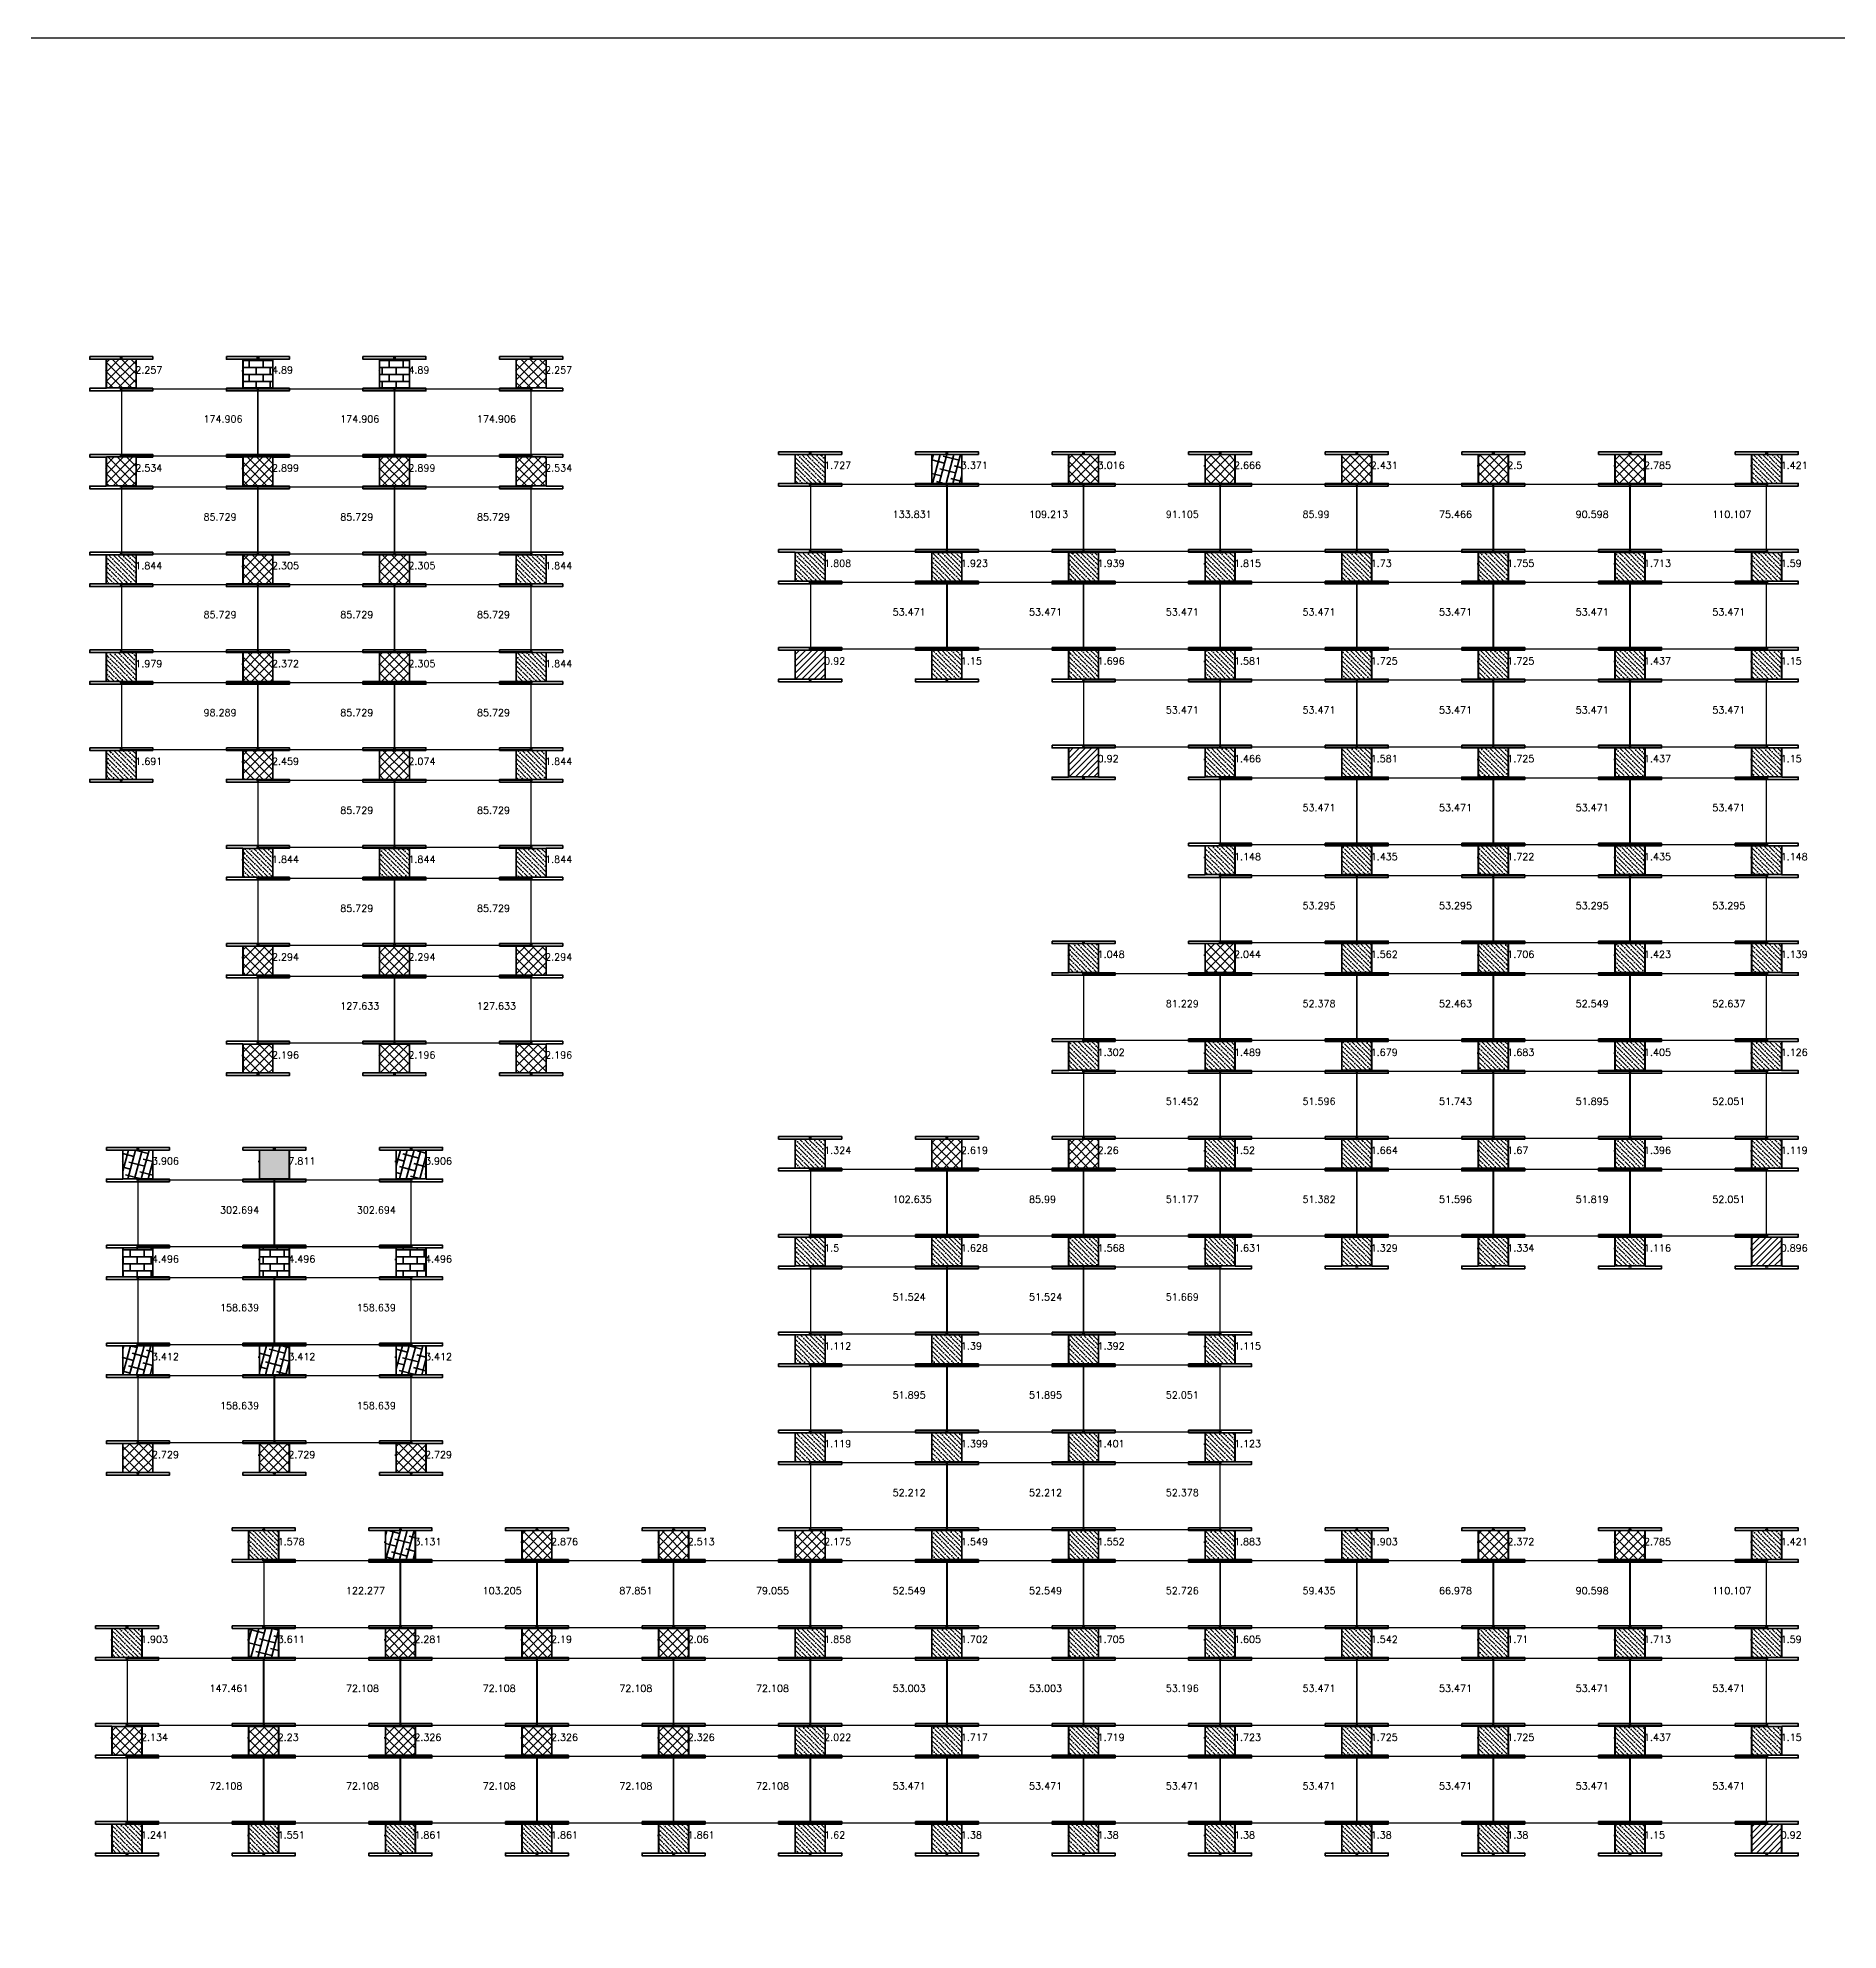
# Model space of a CAD drawing. Header units: inches. Extents: x 3750 to 10146, y -443 to 5941.
# Drawn here: x 5068 to 6097, y 4860 to 5941 of the extents above; entities that cross this region are included whole.
import ezdxf

# ---------------------------------------------------------------- set-up
doc = ezdxf.new("R2010")
doc.units = ezdxf.units.IN
doc.header["$LTSCALE"] = 50
doc.header["$MEASUREMENT"] = 0
for name, color, linetype, lineweight in [('E-PANELS', 140, 'Continuous', 30), ('E2-ECOFEET', 254, 'Continuous', 35), ('E3-ECOFEET', 254, 'Continuous', 35), ('HATCH 1', 5, 'Continuous', 35), ('HATCH 2', 140, 'Continuous', 35), ('HATCH 3', 30, 'Continuous', 35), ('HATCH 4', 200, 'Continuous', 35), ('HATCH 5', 2, 'Continuous', 35), ('HATCH 7', 20, 'Continuous', 35)]:
    doc.layers.add(name, color=color, linetype=linetype, lineweight=lineweight)
doc.layers.add('EF3 TEXT', color=7, linetype='Continuous', plot=False)
doc.layers.add('IFI PERIMETER', color=221, linetype='FENCE', plot=False)
doc.layers.get('E2-ECOFEET').off()
doc.styles.add('mytext', font='romans.shx')
doc.styles.get("Standard").update_dxf_attribs({"font": 'arial.ttf'})
doc.linetypes.add('FENCE', pattern='A,0.5,-0.1,["X",Standard,S=0.1,R=0,X=-0.035,Y=-0.05],-0.1', length=0.7)

# ---------------------------------------------------------------- blocks, each defined once
blk = doc.blocks.new('EF3_HATCH_5')
at = {"layer": 'HATCH 5'}
h = blk.add_hatch(dxfattribs=at)
h.set_pattern_fill('AR-B816', color=256, scale=0.5)
h.set_pattern_definition([(0, (-119.168, -90.9187), (0, 4), []), (90, (-119.168, -90.9187), (-4, 4), [4, -4])])
h.paths.add_polyline_path([(-8.5, -8.25), (8.5, -8.25), (8.5, 8.25), (-8.5, 8.25)])
blk.add_lwpolyline([(-8.5, -8.25), (8.5, -8.25), (8.5, 8.25), (-8.5, 8.25)], close=True, dxfattribs=at)
blk = doc.blocks.new('EF3_HATCH_3')
at = {"layer": 'HATCH 3'}
h = blk.add_hatch(dxfattribs=at)
h.set_pattern_fill('ANSI37', color=256, scale=30)
h.set_pattern_definition([(45, (-119.168, -90.9187), (-2.65165, 2.65165), []), (135, (-119.168, -90.9187), (-2.65165, -2.65165), [])])
h.paths.add_polyline_path([(-8.5, -8.25), (8.5, -8.25), (8.5, 8.25), (-8.5, 8.25)])
blk.add_lwpolyline([(-8.5, -8.25), (8.5, -8.25), (8.5, 8.25), (-8.5, 8.25)], close=True, dxfattribs=at)
blk = doc.blocks.new('EF3_HATCH_2')
at = {"layer": 'HATCH 2'}
h = blk.add_hatch(dxfattribs=at)
h.set_pattern_fill('ANSI36', color=256, scale=15, angle=90)
h.set_pattern_definition([(135, (-119.168, -90.9187), (-3.64602, 0.994369), [4.6875, -0.9375, 0, -0.9375])])
h.paths.add_polyline_path([(-8.5, -8.25), (8.5, -8.25), (8.5, 8.25), (-8.5, 8.25)])
blk.add_lwpolyline([(-8.5, -8.25), (8.5, -8.25), (8.5, 8.25), (-8.5, 8.25)], close=True, dxfattribs=at)
blk = doc.blocks.new('EF3_HATCH_4')
at = {"layer": 'HATCH 4'}
h = blk.add_hatch(dxfattribs=at)
h.set_pattern_fill('ANSI38', color=256, scale=30, angle=30)
h.set_pattern_definition([(75, (-119.168, -90.9187), (-3.62222, 0.97057), []), (165, (-119.168, -90.9187), (-8.215015, -1.68108), [9.375, -5.625])])
h.paths.add_polyline_path([(-8.5, -8.25), (8.5, -8.25), (8.5, 8.25), (-8.5, 8.25)])
blk.add_lwpolyline([(-8.5, -8.25), (8.5, -8.25), (8.5, 8.25), (-8.5, 8.25)], close=True, dxfattribs=at)
blk = doc.blocks.new('EF3_HATCH_7')
at = {"layer": 'HATCH 7'}
h = blk.add_hatch(color=256, dxfattribs=at)
h.dxf.hatch_style = 1
h.paths.add_polyline_path([(-8.5, -8.25), (8.5, -8.25), (8.5, 8.25), (-8.5, 8.25)])
blk.add_lwpolyline([(-8.5, -8.25), (8.5, -8.25), (8.5, 8.25), (-8.5, 8.25)], close=True, dxfattribs=at)
blk = doc.blocks.new('EF3_HATCH_1')
at = {"layer": 'HATCH 1'}
h = blk.add_hatch(dxfattribs=at)
h.set_pattern_fill('ANSI31', color=256, scale=20)
h.set_pattern_definition([(45, (-119.168, -90.9187), (-1.767767, 1.767767), [])])
h.paths.add_polyline_path([(-8.5, -8.25), (8.5, -8.25), (8.5, 8.25), (-8.5, 8.25)])
blk.add_lwpolyline([(-8.5, -8.25), (8.5, -8.25), (8.5, 8.25), (-8.5, 8.25)], close=True, dxfattribs=at)
blk = doc.blocks.new('YINGLI 305W 10DEG')
at = {"layer": 'E-PANELS'}
blk.add_lwpolyline([(0, 0), (77.56, 0), (77.56, -38.4), (0, -38.4)], close=True, dxfattribs=at)
blk = doc.blocks.new('EF3')
at = {"layer": 'E3-ECOFEET', "color": 5}
for points in [[(0, 0), (0, -1.5), (9.4, -1.5), (9.4, -18.1), (0, -18.1), (0, -19.6), (36, -19.6), (36, -18.1), (26.6, -18.1), (26.6, -1.5), (36, -1.5), (36, 0), (0, 0)], [(8.8, -8.1), (8.9, -8.1)]]:
    blk.add_lwpolyline(points, dxfattribs=at)
at = {"layer": 'E3-ECOFEET'}
for points in [[(17.2, -1), (17.8, -1), (17.8, -0.5)], [(18.2, -0.5), (18.2, -1), (18.8, -1)], [(17.2, -18.5), (17.8, -18.5), (17.8, -19)], [(18.2, -19), (18.2, -18.5), (18.8, -18.5)]]:
    blk.add_lwpolyline(points, dxfattribs=at)

msp = doc.modelspace()

# ---------------------------------------------------------------- linework, layer by layer
at = {"layer": 'IFI PERIMETER'}
msp.add_lwpolyline([(10146.5, -226.8), (3896.1, -226.8), (3896.1, 5941.5), (10146.5, 5941.5)], close=True, dxfattribs=at)

# ---------------------------------------------------------------- block references
at = {"layer": 'E-PANELS'}
for p in [(5116, 5740.9), (5194, 5740.9), (5272.1, 5740.9), (5509.6, 5686.5, -1022.9), (5587.7, 5686.5, -1022.9), (5665.7, 5686.5, -1022.9), (5743.8, 5686.5, -1022.9), (5821.8, 5686.5, -1022.9), (5899.9, 5686.5, -1022.9), (5978, 5686.5, -1022.9), (5116, 5685), (5194, 5685), (5272.1, 5685), (5116, 5629.1), (5194, 5629.1), (5272.1, 5629.1), (5509.6, 5630.6, -1022.9), (5587.7, 5630.6, -1022.9), (5665.7, 5630.6, -1022.9), (5743.8, 5630.6, -1022.9), (5821.8, 5630.6, -1022.9), (5899.9, 5630.6, -1022.9), (5978, 5630.6, -1022.9), (5116, 5573.2), (5194, 5573.2), (5272.1, 5573.2), (5665.7, 5574.7, -1022.9), (5743.8, 5574.7, -1022.9), (5821.8, 5574.7, -1022.9), (5899.9, 5574.7, -1022.9), (5978, 5574.7, -1022.9), (5194, 5517.3), (5272.1, 5517.3), (5743.8, 5518.8, -1022.9), (5821.8, 5518.8, -1022.9), (5899.9, 5518.8, -1022.9), (5978, 5518.8, -1022.9), (5194, 5461.4), (5272.1, 5461.4), (5743.8, 5462.9, -1022.9), (5821.8, 5462.9, -1022.9), (5899.9, 5462.9, -1022.9), (5978, 5462.9, -1022.9), (5194, 5405.5), (5272.1, 5405.5), (5665.7, 5407, -1022.9), (5743.8, 5407, -1022.9), (5821.8, 5407, -1022.9), (5899.9, 5407, -1022.9), (5978, 5407, -1022.9), (5665.7, 5351.1, -1022.9), (5743.8, 5351.1, -1022.9), (5821.8, 5351.1, -1022.9), (5899.9, 5351.1, -1022.9), (5978, 5351.1, -1022.9), (5125.4, 5289.1, -1022.9), (5203.5, 5289.1, -1022.9), (5509.6, 5295.2, -1022.9), (5587.7, 5295.2, -1022.9), (5665.7, 5295.2, -1022.9), (5743.8, 5295.2, -1022.9), (5821.8, 5295.2, -1022.9), (5899.9, 5295.2, -1022.9), (5978, 5295.2, -1022.9), (5125.4, 5233.2, -1022.9), (5203.5, 5233.2, -1022.9), (5509.6, 5239.3, -1022.9), (5587.7, 5239.3, -1022.9), (5665.7, 5239.3, -1022.9), (5509.6, 5183.4, -1022.9), (5587.7, 5183.4, -1022.9), (5665.7, 5183.4, -1022.9), (5125.4, 5177.3, -1022.9), (5203.5, 5177.3, -1022.9), (5509.6, 5127.5, -1022.9), (5587.7, 5127.5, -1022.9), (5665.7, 5127.5, -1022.9), (5197.4, 5071.6, -1022.9), (5275.4, 5071.6, -1022.9), (5353.5, 5071.6, -1022.9), (5431.5, 5071.6, -1022.9), (5509.6, 5071.6, -1022.9), (5587.7, 5071.6, -1022.9), (5665.7, 5071.6, -1022.9), (5743.8, 5071.6, -1022.9), (5821.8, 5071.6, -1022.9), (5899.9, 5071.6, -1022.9), (5978, 5071.6, -1022.9), (5119.3, 5015.8, -1022.9), (5197.4, 5015.8, -1022.9), (5275.4, 5015.8, -1022.9), (5353.5, 5015.8, -1022.9), (5431.5, 5015.8, -1022.9), (5509.6, 5015.8, -1022.9), (5587.7, 5015.8, -1022.9), (5665.7, 5015.8, -1022.9), (5743.8, 5015.8, -1022.9), (5821.8, 5015.8, -1022.9), (5899.9, 5015.8, -1022.9), (5978, 5015.8, -1022.9), (5119.3, 4959.9, -1022.9), (5197.4, 4959.9, -1022.9), (5275.4, 4959.9, -1022.9), (5353.5, 4959.9, -1022.9), (5431.5, 4959.9, -1022.9), (5509.6, 4959.9, -1022.9), (5587.7, 4959.9, -1022.9), (5665.7, 4959.9, -1022.9), (5743.8, 4959.9, -1022.9), (5821.8, 4959.9, -1022.9), (5899.9, 4959.9, -1022.9), (5978, 4959.9, -1022.9)]:
    msp.add_blockref('YINGLI 305W 10DEG', p, dxfattribs=at)
at = {"layer": 'E2-ECOFEET'}
for p in [(5097.7, 5759.4), (5175.8, 5759.4), (5253.8, 5759.4), (5331.9, 5759.4), (5097.7, 5703.5), (5175.8, 5703.5), (5253.8, 5703.5), (5331.9, 5703.5), (5491.3, 5705, -1022.9), (5569.4, 5705, -1022.9), (5647.5, 5705, -1022.9), (5725.5, 5705, -1022.9), (5803.6, 5705, -1022.9), (5881.6, 5705, -1022.9), (5959.7, 5705, -1022.9), (6037.8, 5705, -1022.9), (5097.7, 5647.6), (5175.8, 5647.6), (5253.8, 5647.6), (5331.9, 5647.6), (5491.3, 5649.1, -1022.9), (5569.4, 5649.1, -1022.9), (5647.5, 5649.1, -1022.9), (5725.5, 5649.1, -1022.9), (5803.6, 5649.1, -1022.9), (5881.6, 5649.1, -1022.9), (5959.7, 5649.1, -1022.9), (6037.8, 5649.1, -1022.9), (5097.7, 5591.8), (5175.8, 5591.8), (5253.8, 5591.8), (5331.9, 5591.8), (5491.3, 5593.2, -1022.9), (5569.4, 5593.2, -1022.9), (5647.5, 5593.2, -1022.9), (5725.5, 5593.2, -1022.9), (5803.6, 5593.2, -1022.9), (5881.6, 5593.2, -1022.9), (5959.7, 5593.2, -1022.9), (6037.8, 5593.2, -1022.9), (5097.7, 5535.9), (5175.8, 5535.9), (5253.8, 5535.9), (5331.9, 5535.9), (5647.5, 5537.3, -1022.9), (5725.5, 5537.3, -1022.9), (5803.6, 5537.3, -1022.9), (5881.6, 5537.3, -1022.9), (5959.7, 5537.3, -1022.9), (6037.8, 5537.3, -1022.9), (5725.5, 5481.4, -1022.9), (5803.6, 5481.4, -1022.9), (5881.6, 5481.4, -1022.9), (5959.7, 5481.4, -1022.9), (6037.8, 5481.4, -1022.9), (5175.8, 5480), (5253.8, 5480), (5331.9, 5480), (5175.8, 5424.1), (5253.8, 5424.1), (5331.9, 5424.1), (5647.5, 5425.5, -1022.9), (5725.5, 5425.5, -1022.9), (5803.6, 5425.5, -1022.9), (5881.6, 5425.5, -1022.9), (5959.7, 5425.5, -1022.9), (6037.8, 5425.5, -1022.9), (5175.8, 5368.2), (5253.8, 5368.2), (5331.9, 5368.2), (5647.5, 5369.6, -1022.9), (5725.5, 5369.6, -1022.9), (5803.6, 5369.6, -1022.9), (5881.6, 5369.6, -1022.9), (5959.7, 5369.6, -1022.9), (6037.8, 5369.6, -1022.9), (5491.3, 5313.8, -1022.9), (5569.4, 5313.8, -1022.9), (5647.5, 5313.8, -1022.9), (5725.5, 5313.8, -1022.9), (5803.6, 5313.8, -1022.9), (5881.6, 5313.8, -1022.9), (5959.7, 5313.8, -1022.9), (6037.8, 5313.8, -1022.9), (5107.2, 5307.6, -1022.9), (5185.2, 5307.6, -1022.9), (5263.3, 5307.6, -1022.9), (5491.3, 5257.9, -1022.9), (5569.4, 5257.9, -1022.9), (5647.5, 5257.9, -1022.9), (5725.5, 5257.9, -1022.9), (5803.6, 5257.9, -1022.9), (5881.6, 5257.9, -1022.9), (5959.7, 5257.9, -1022.9), (6037.8, 5257.9, -1022.9), (5107.2, 5251.7, -1022.9), (5185.2, 5251.7, -1022.9), (5263.3, 5251.7, -1022.9), (5491.3, 5202, -1022.9), (5569.4, 5202, -1022.9), (5647.5, 5202, -1022.9), (5725.5, 5202, -1022.9), (5107.2, 5195.8, -1022.9), (5185.2, 5195.8, -1022.9), (5263.3, 5195.8, -1022.9), (5491.3, 5146.1, -1022.9), (5569.4, 5146.1, -1022.9), (5647.5, 5146.1, -1022.9), (5725.5, 5146.1, -1022.9), (5107.2, 5139.9, -1022.9), (5185.2, 5139.9, -1022.9), (5263.3, 5139.9, -1022.9), (5179.1, 5090.2, -1022.9), (5257.2, 5090.2, -1022.9), (5335.2, 5090.2, -1022.9), (5413.3, 5090.2, -1022.9), (5491.3, 5090.2, -1022.9), (5569.4, 5090.2, -1022.9), (5647.5, 5090.2, -1022.9), (5725.5, 5090.2, -1022.9), (5803.6, 5090.2, -1022.9), (5881.6, 5090.2, -1022.9), (5959.7, 5090.2, -1022.9), (6037.8, 5090.2, -1022.9), (5101, 5034.3, -1022.9), (5179.1, 5034.3, -1022.9), (5257.2, 5034.3, -1022.9), (5335.2, 5034.3, -1022.9), (5413.3, 5034.3, -1022.9), (5491.3, 5034.3, -1022.9), (5569.4, 5034.3, -1022.9), (5647.5, 5034.3, -1022.9), (5725.5, 5034.3, -1022.9), (5803.6, 5034.3, -1022.9), (5881.6, 5034.3, -1022.9), (5959.7, 5034.3, -1022.9), (6037.8, 5034.3, -1022.9), (5101, 4978.4, -1022.9), (5179.1, 4978.4, -1022.9), (5257.2, 4978.4, -1022.9), (5335.2, 4978.4, -1022.9), (5413.3, 4978.4, -1022.9), (5491.3, 4978.4, -1022.9), (5569.4, 4978.4, -1022.9), (5647.5, 4978.4, -1022.9), (5725.5, 4978.4, -1022.9), (5803.6, 4978.4, -1022.9), (5881.6, 4978.4, -1022.9), (5959.7, 4978.4, -1022.9), (6037.8, 4978.4, -1022.9), (5101, 4922.5, -1022.9), (5179.1, 4922.5, -1022.9), (5257.2, 4922.5, -1022.9), (5335.2, 4922.5, -1022.9), (5413.3, 4922.5, -1022.9), (5491.3, 4922.5, -1022.9), (5569.4, 4922.5, -1022.9), (5647.5, 4922.5, -1022.9), (5725.5, 4922.5, -1022.9), (5803.6, 4922.5, -1022.9), (5881.6, 4922.5, -1022.9), (5959.7, 4922.5, -1022.9), (6037.8, 4922.5, -1022.9)]:
    msp.add_blockref('EF3', p, dxfattribs=at)
at = {"layer": 'HATCH 1'}
for p in [(5509.3, 5583.4), (5665.5, 5527.6), (6055.8, 5248.1), (6055.8, 4912.7)]:
    msp.add_blockref('EF3_HATCH_1', p, dxfattribs=at)
at = {"layer": 'HATCH 2'}
for p in [(5509.3, 5695.2), (6055.8, 5695.2), (5115.7, 5637.9), (5349.9, 5637.9), (5509.3, 5639.3), (5587.4, 5639.3), (5665.5, 5639.3), (5743.5, 5639.3), (5821.6, 5639.3), (5899.6, 5639.3), (5977.7, 5639.3), (6055.8, 5639.3), (5115.7, 5582), (5349.9, 5582), (5587.4, 5583.4), (5665.5, 5583.4), (5743.5, 5583.4), (5821.6, 5583.4), (5899.6, 5583.4), (5977.7, 5583.4), (6055.8, 5583.4), (5743.5, 5527.6), (5821.6, 5527.6), (5899.6, 5527.6), (5977.7, 5527.6), (6055.8, 5527.6), (5115.7, 5526.1), (5349.9, 5526.1), (5193.8, 5470.2), (5271.8, 5470.2), (5349.9, 5470.2), (5743.5, 5471.7), (5821.6, 5471.7), (5899.6, 5471.7), (5977.7, 5471.7), (6055.8, 5471.7), (5665.5, 5415.8), (5821.6, 5415.8), (5899.6, 5415.8), (5977.7, 5415.8), (6055.8, 5415.8), (5665.5, 5359.9), (5743.5, 5359.9), (5821.6, 5359.9), (5899.6, 5359.9), (5977.7, 5359.9), (6055.8, 5359.9), (5509.3, 5304), (5743.5, 5304), (5821.6, 5304), (5899.6, 5304), (5977.7, 5304), (6055.8, 5304), (5509.3, 5248.1), (5587.4, 5248.1), (5665.5, 5248.1), (5743.5, 5248.1), (5821.6, 5248.1), (5899.6, 5248.1), (5977.7, 5248.1), (5509.3, 5192.2), (5587.4, 5192.2), (5665.5, 5192.2), (5743.5, 5192.2), (5509.3, 5136.3), (5587.4, 5136.3), (5665.5, 5136.3), (5743.5, 5136.3), (5197.1, 5080.4), (5587.4, 5080.4), (5665.5, 5080.4), (5743.5, 5080.4), (5821.6, 5080.4), (6055.8, 5080.4), (5119, 5024.5), (5509.3, 5024.5), (5587.4, 5024.5), (5665.5, 5024.5), (5743.5, 5024.5), (5821.6, 5024.5), (5899.6, 5024.5), (5977.7, 5024.5), (6055.8, 5024.5), (5509.3, 4968.6), (5587.4, 4968.6), (5665.5, 4968.6), (5743.5, 4968.6), (5821.6, 4968.6), (5899.6, 4968.6), (5977.7, 4968.6), (6055.8, 4968.6), (5119, 4912.7), (5197.1, 4912.7), (5275.2, 4912.7), (5353.2, 4912.7), (5431.3, 4912.7), (5509.3, 4912.7), (5587.4, 4912.7), (5665.5, 4912.7), (5743.5, 4912.7), (5821.6, 4912.7), (5899.6, 4912.7), (5977.7, 4912.7)]:
    msp.add_blockref('EF3_HATCH_2', p, dxfattribs=at)
at = {"layer": 'HATCH 3'}
for p in [(5115.7, 5749.7), (5349.9, 5749.7), (5115.7, 5693.8), (5193.8, 5693.8), (5271.8, 5693.8), (5349.9, 5693.8), (5665.5, 5695.2), (5743.5, 5695.2), (5821.6, 5695.2), (5899.6, 5695.2), (5977.7, 5695.2), (5193.8, 5637.9), (5271.8, 5637.9), (5193.8, 5582), (5271.8, 5582), (5193.8, 5526.1), (5271.8, 5526.1), (5193.8, 5414.3), (5271.8, 5414.3), (5349.9, 5414.3), (5743.5, 5415.8), (5193.8, 5358.4), (5271.8, 5358.4), (5349.9, 5358.4), (5587.4, 5304), (5665.5, 5304), (5125.2, 5130.1), (5203.2, 5130.1), (5281.3, 5130.1), (5353.2, 5080.4), (5431.3, 5080.4), (5509.3, 5080.4), (5899.6, 5080.4), (5977.7, 5080.4), (5275.2, 5024.5), (5353.2, 5024.5), (5431.3, 5024.5), (5119, 4968.6), (5197.1, 4968.6), (5275.2, 4968.6), (5353.2, 4968.6), (5431.3, 4968.6)]:
    msp.add_blockref('EF3_HATCH_3', p, dxfattribs=at)
at = {"layer": 'HATCH 4'}
for p in [(5587.4, 5695.2), (5125.2, 5297.8), (5281.3, 5297.8), (5125.2, 5186), (5203.2, 5186), (5281.3, 5186), (5275.2, 5080.4), (5197.1, 5024.5)]:
    msp.add_blockref('EF3_HATCH_4', p, dxfattribs=at)
at = {"layer": 'HATCH 5'}
for p in [(5193.8, 5749.7), (5271.8, 5749.7), (5125.2, 5241.9), (5203.2, 5241.9), (5281.3, 5241.9)]:
    msp.add_blockref('EF3_HATCH_5', p, dxfattribs=at)
at = {"layer": 'HATCH 7'}
msp.add_blockref('EF3_HATCH_7', (5203.2, 5297.8), dxfattribs=at)

# ---------------------------------------------------------------- texts
at = {"layer": 'EF3 TEXT', "style": 'mytext'}
for s, p in [('2.257', (5123.7, 5749.7)), ('4.89', (5201.8, 5749.7)), ('4.89', (5279.8, 5749.7)), ('2.257', (5357.9, 5749.7)), ('174.906', (5162.7, 5721.7)), ('174.906', (5240.8, 5721.7)), ('174.906', (5318.9, 5721.7)), ('2.534', (5123.7, 5693.8)), ('2.899', (5201.8, 5693.8)), ('2.899', (5279.8, 5693.8)), ('2.534', (5357.9, 5693.8)), ('1.727', (5517.3, 5695.2)), ('3.371', (5595.4, 5695.2)), ('3.016', (5673.5, 5695.2)), ('2.666', (5751.5, 5695.2)), ('2.431', (5829.6, 5695.2)), ('2.5', (5907.6, 5695.2)), ('2.785', (5985.7, 5695.2)), ('1.421', (6063.8, 5695.2)), ('85.729', (5162.7, 5665.8)), ('85.729', (5240.8, 5665.8)), ('85.729', (5318.9, 5665.8)), ('133.831', (5556.4, 5667.3)), ('109.213', (5634.4, 5667.3)), ('91.105', (5712.5, 5667.3)), ('85.99', (5790.6, 5667.3)), ('75.466', (5868.6, 5667.3)), ('90.598', (5946.7, 5667.3)), ('110.107', (6024.7, 5667.3)), ('1.808', (5517.3, 5639.3)), ('1.923', (5595.4, 5639.3)), ('1.939', (5673.5, 5639.3)), ('1.815', (5751.5, 5639.3)), ('1.73', (5829.6, 5639.3)), ('1.755', (5907.6, 5639.3)), ('1.713', (5985.7, 5639.3)), ('1.59', (6063.8, 5639.3)), ('1.844', (5123.7, 5637.9)), ('2.305', (5201.8, 5637.9)), ('2.305', (5279.8, 5637.9)), ('1.844', (5357.9, 5637.9)), ('85.729', (5162.7, 5609.9)), ('85.729', (5240.8, 5609.9)), ('85.729', (5318.9, 5609.9)), ('53.471', (5556.4, 5611.4)), ('53.471', (5634.4, 5611.4)), ('53.471', (5712.5, 5611.4)), ('53.471', (5790.6, 5611.4)), ('53.471', (5868.6, 5611.4)), ('53.471', (5946.7, 5611.4)), ('53.471', (6024.7, 5611.4)), ('1.979', (5123.7, 5582)), ('2.372', (5201.8, 5582)), ('2.305', (5279.8, 5582)), ('1.844', (5357.9, 5582)), ('0.92', (5517.3, 5583.4)), ('1.15', (5595.4, 5583.4)), ('1.696', (5673.5, 5583.4)), ('1.581', (5751.5, 5583.4)), ('1.725', (5829.6, 5583.4)), ('1.725', (5907.6, 5583.4)), ('1.437', (5985.7, 5583.4)), ('1.15', (6063.8, 5583.4)), ('98.289', (5162.7, 5554)), ('85.729', (5240.8, 5554)), ('85.729', (5318.9, 5554)), ('53.471', (5712.5, 5555.5)), ('53.471', (5790.6, 5555.5)), ('53.471', (5868.6, 5555.5)), ('53.471', (5946.7, 5555.5)), ('53.471', (6024.7, 5555.5)), ('1.691', (5123.7, 5526.1)), ('2.459', (5201.8, 5526.1)), ('2.074', (5279.8, 5526.1)), ('1.844', (5357.9, 5526.1)), ('0.92', (5673.5, 5527.6)), ('1.466', (5751.5, 5527.6)), ('1.581', (5829.6, 5527.6)), ('1.725', (5907.6, 5527.6)), ('1.437', (5985.7, 5527.6)), ('1.15', (6063.8, 5527.6)), ('53.471', (5790.6, 5499.6)), ('53.471', (5868.6, 5499.6)), ('53.471', (5946.7, 5499.6)), ('53.471', (6024.7, 5499.6)), ('85.729', (5240.8, 5498.1)), ('85.729', (5318.9, 5498.1)), ('1.844', (5201.8, 5470.2)), ('1.844', (5279.8, 5470.2)), ('1.844', (5357.9, 5470.2)), ('1.148', (5751.5, 5471.7)), ('1.435', (5829.6, 5471.7)), ('1.722', (5907.6, 5471.7)), ('1.435', (5985.7, 5471.7)), ('1.148', (6063.8, 5471.7)), ('85.729', (5240.8, 5442.2)), ('85.729', (5318.9, 5442.2)), ('53.295', (5790.6, 5443.7)), ('53.295', (5868.6, 5443.7)), ('53.295', (5946.7, 5443.7)), ('53.295', (6024.7, 5443.7)), ('2.294', (5201.8, 5414.3)), ('2.294', (5279.8, 5414.3)), ('2.294', (5357.9, 5414.3)), ('1.048', (5673.5, 5415.8)), ('2.044', (5751.5, 5415.8)), ('1.562', (5829.6, 5415.8)), ('1.706', (5907.6, 5415.8)), ('1.423', (5985.7, 5415.8)), ('1.139', (6063.8, 5415.8)), ('127.633', (5240.8, 5386.3)), ('127.633', (5318.9, 5386.3)), ('81.229', (5712.5, 5387.8)), ('52.378', (5790.6, 5387.8)), ('52.463', (5868.6, 5387.8)), ('52.549', (5946.7, 5387.8)), ('52.637', (6024.7, 5387.8)), ('2.196', (5201.8, 5358.4)), ('2.196', (5279.8, 5358.4)), ('2.196', (5357.9, 5358.4)), ('1.302', (5673.5, 5359.9)), ('1.489', (5751.5, 5359.9)), ('1.679', (5829.6, 5359.9)), ('1.683', (5907.6, 5359.9)), ('1.405', (5985.7, 5359.9)), ('1.126', (6063.8, 5359.9)), ('51.452', (5712.5, 5331.9)), ('51.596', (5790.6, 5331.9)), ('51.743', (5868.6, 5331.9)), ('51.895', (5946.7, 5331.9)), ('52.051', (6024.7, 5331.9)), ('3.906', (5133.2, 5297.8)), ('7.811', (5211.2, 5297.8)), ('3.906', (5289.3, 5297.8)), ('1.324', (5517.3, 5304)), ('2.619', (5595.4, 5304)), ('2.26', (5673.5, 5304)), ('1.52', (5751.5, 5304)), ('1.664', (5829.6, 5304)), ('1.67', (5907.6, 5304)), ('1.396', (5985.7, 5304)), ('1.119', (6063.8, 5304)), ('102.635', (5556.4, 5276)), ('85.99', (5634.4, 5276)), ('51.177', (5712.5, 5276)), ('51.382', (5790.6, 5276)), ('51.596', (5868.6, 5276)), ('51.819', (5946.7, 5276)), ('52.051', (6024.7, 5276)), ('302.694', (5172.2, 5269.9)), ('302.694', (5250.3, 5269.9)), ('4.496', (5133.2, 5241.9)), ('4.496', (5211.2, 5241.9)), ('4.496', (5289.3, 5241.9)), ('1.5', (5517.3, 5248.1)), ('1.628', (5595.4, 5248.1)), ('1.568', (5673.5, 5248.1)), ('1.631', (5751.5, 5248.1)), ('1.329', (5829.6, 5248.1)), ('1.334', (5907.6, 5248.1)), ('1.116', (5985.7, 5248.1)), ('0.896', (6063.8, 5248.1)), ('51.524', (5556.4, 5220.1)), ('51.524', (5634.4, 5220.1)), ('51.669', (5712.5, 5220.1)), ('158.639', (5172.2, 5214)), ('158.639', (5250.3, 5214)), ('3.412', (5133.2, 5186)), ('3.412', (5211.2, 5186)), ('3.412', (5289.3, 5186)), ('1.112', (5517.3, 5192.2)), ('1.39', (5595.4, 5192.2)), ('1.392', (5673.5, 5192.2)), ('1.115', (5751.5, 5192.2)), ('51.895', (5556.4, 5164.2)), ('51.895', (5634.4, 5164.2)), ('52.051', (5712.5, 5164.2)), ('158.639', (5172.2, 5158.1)), ('158.639', (5250.3, 5158.1)), ('1.119', (5517.3, 5136.3)), ('1.399', (5595.4, 5136.3)), ('1.401', (5673.5, 5136.3)), ('1.123', (5751.5, 5136.3)), ('2.729', (5133.2, 5130.1)), ('2.729', (5211.2, 5130.1)), ('2.729', (5289.3, 5130.1)), ('52.212', (5556.4, 5108.3)), ('52.212', (5634.4, 5108.3)), ('52.378', (5712.5, 5108.3)), ('1.578', (5205.1, 5080.4)), ('3.131', (5283.2, 5080.4)), ('2.876', (5361.2, 5080.4)), ('2.513', (5439.3, 5080.4)), ('2.175', (5517.3, 5080.4)), ('1.549', (5595.4, 5080.4)), ('1.552', (5673.5, 5080.4)), ('1.883', (5751.5, 5080.4)), ('1.903', (5829.6, 5080.4)), ('2.372', (5907.6, 5080.4)), ('2.785', (5985.7, 5080.4)), ('1.421', (6063.8, 5080.4)), ('122.277', (5244.1, 5052.4)), ('103.205', (5322.2, 5052.4)), ('87.851', (5400.3, 5052.4)), ('79.055', (5478.3, 5052.4)), ('52.549', (5556.4, 5052.4)), ('52.549', (5634.4, 5052.4)), ('52.726', (5712.5, 5052.4)), ('59.435', (5790.6, 5052.4)), ('66.978', (5868.6, 5052.4)), ('90.598', (5946.7, 5052.4)), ('110.107', (6024.7, 5052.4)), ('1.903', (5127, 5024.5)), ('3.611', (5205.1, 5024.5)), ('2.281', (5283.2, 5024.5)), ('2.19', (5361.2, 5024.5)), ('2.06', (5439.3, 5024.5)), ('1.858', (5517.3, 5024.5)), ('1.702', (5595.4, 5024.5)), ('1.705', (5673.5, 5024.5)), ('1.605', (5751.5, 5024.5)), ('1.542', (5829.6, 5024.5)), ('1.71', (5907.6, 5024.5)), ('1.713', (5985.7, 5024.5)), ('1.59', (6063.8, 5024.5)), ('147.461', (5166.1, 4996.6)), ('72.108', (5244.1, 4996.6)), ('72.108', (5322.2, 4996.6)), ('72.108', (5400.3, 4996.6)), ('72.108', (5478.3, 4996.6)), ('53.003', (5556.4, 4996.6)), ('53.003', (5634.4, 4996.6)), ('53.196', (5712.5, 4996.6)), ('53.471', (5790.6, 4996.6)), ('53.471', (5868.6, 4996.6)), ('53.471', (5946.7, 4996.6)), ('53.471', (6024.7, 4996.6)), ('2.134', (5127, 4968.6)), ('2.23', (5205.1, 4968.6)), ('2.326', (5283.2, 4968.6)), ('2.326', (5361.2, 4968.6)), ('2.326', (5439.3, 4968.6)), ('2.022', (5517.3, 4968.6)), ('1.717', (5595.4, 4968.6)), ('1.719', (5673.5, 4968.6)), ('1.723', (5751.5, 4968.6)), ('1.725', (5829.6, 4968.6)), ('1.725', (5907.6, 4968.6)), ('1.437', (5985.7, 4968.6)), ('1.15', (6063.8, 4968.6)), ('72.108', (5166.1, 4940.7)), ('72.108', (5244.1, 4940.7)), ('72.108', (5322.2, 4940.7)), ('72.108', (5400.3, 4940.7)), ('72.108', (5478.3, 4940.7)), ('53.471', (5556.4, 4940.7)), ('53.471', (5634.4, 4940.7)), ('53.471', (5712.5, 4940.7)), ('53.471', (5790.6, 4940.7)), ('53.471', (5868.6, 4940.7)), ('53.471', (5946.7, 4940.7)), ('53.471', (6024.7, 4940.7)), ('1.241', (5127, 4912.7)), ('1.551', (5205.1, 4912.7)), ('1.861', (5283.2, 4912.7)), ('1.861', (5361.2, 4912.7)), ('1.861', (5439.3, 4912.7)), ('1.62', (5517.3, 4912.7)), ('1.38', (5595.4, 4912.7)), ('1.38', (5673.5, 4912.7)), ('1.38', (5751.5, 4912.7)), ('1.38', (5829.6, 4912.7)), ('1.38', (5907.6, 4912.7)), ('1.15', (5985.7, 4912.7)), ('0.92', (6063.8, 4912.7))]:
    msp.add_text(s, height=4, dxfattribs=at).set_placement(p)

doc.saveas('drawing.dxf')
